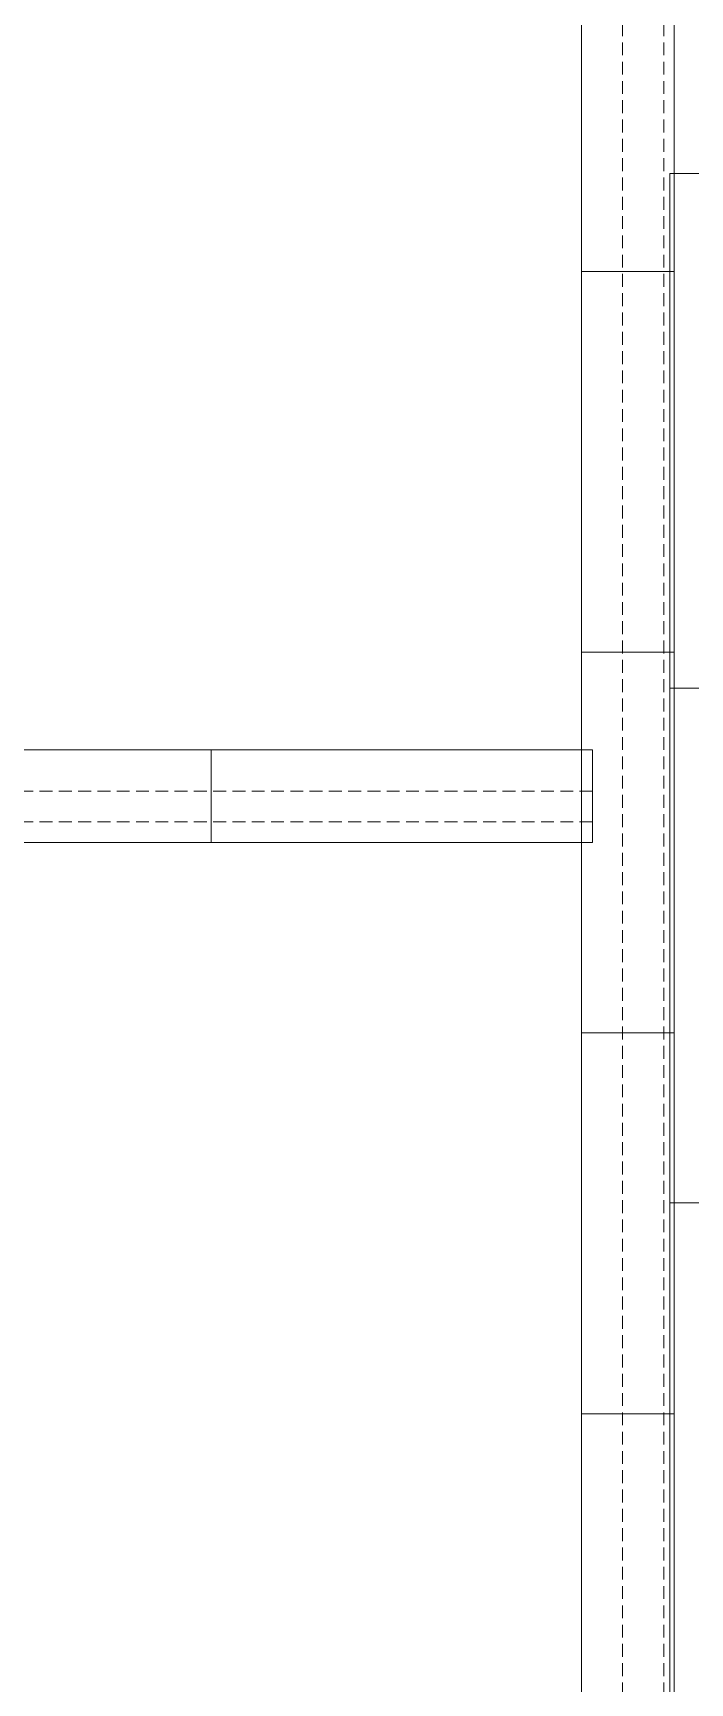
# Model space of a CAD drawing. Extents: x -1073 to 35213, y -1180 to 6950.
# Drawn here: x 30504 to 30824, y 919 to 1721 of the extents above; entities that cross this region are included whole.
import ezdxf

# ---------------------------------------------------------------- set-up
doc = ezdxf.new("R2010")
doc.units = 0
doc.header["$LTSCALE"] = 25
doc.linetypes.add('HIDDEN', pattern=[0.375, 0.25, -0.125])
doc.layers.get('0').update_dxf_attribs({"color": 9, "lineweight": 9})
doc.layers.add('06A', color=9, linetype='Continuous', lineweight=9)
doc.layers.add('06D', color=9, linetype='Continuous', lineweight=9)

# ---------------------------------------------------------------- blocks, each defined once
blk = doc.blocks.new('krt-harpusta1')
for points in [[(16786.22, 292.5), (16786.22, 337.5), (14425.84, 337.5), (14425.84, 1327.5), (16786.19, 1327.5), (16786.19, 1372.5), (14380.84, 1372.5), (14380.84, 292.5), (16786.22, 292.5)], [(16600.84, 1372.5), (16600.84, 1327.5)]]:
    blk.add_lwpolyline(points)
at = {"layer": '06D', "linetype": 'HIDDEN'}
for points in [[(16786.19, 1352.5), (14400.84, 1352.5), (14400.84, 312.5), (16786.22, 312.5), (16786.22, 312.5)], [(16786.19, 1337.5), (14415.84, 1337.5), (14415.84, 327.5), (16786.22, 327.5)]]:
    blk.add_lwpolyline(points, dxfattribs=at)

msp = doc.modelspace()

# ---------------------------------------------------------------- linework, layer by layer
at = {"layer": '06A'}
for points in [[(30770.84, 2395.5), (30770.84, 2395.5), (30815.84, 2395.5), (30815.84, 772.5), (30770.84, 772.5), (30770.84, 2395.5)], [(30815.84, 1605), (30770.84, 1605)], [(30815.84, 1420), (30770.84, 1420)], [(30815.84, 1235), (30770.84, 1235)], [(30815.84, 1050), (30770.84, 1050)]]:
    msp.add_lwpolyline(points, dxfattribs=at)
at = {"layer": '06D', "linetype": 'HIDDEN'}
for points in [[(30790.84, 772.5), (30790.84, 2395.5)], [(30810.84, 772.5), (30810.84, 2395.5)]]:
    msp.add_lwpolyline(points, dxfattribs=at)
at = {"layer": '06D'}
for points in [[(31313.84, 1402.5), (31313.84, 1652.5), (30813.84, 1652.5), (30813.84, 1402.5)], [(31313.84, 1152.5), (31313.84, 1402.5), (30813.84, 1402.5), (30813.84, 1152.5)], [(31313.84, 1152.5), (31313.84, 902.5), (30813.84, 902.5), (30813.84, 1152.5)]]:
    msp.add_lwpolyline(points, close=True, dxfattribs=at)

# ---------------------------------------------------------------- block references
msp.add_blockref('krt-harpusta1', (13990, 0), dxfattribs=at)

doc.saveas('drawing.dxf')
